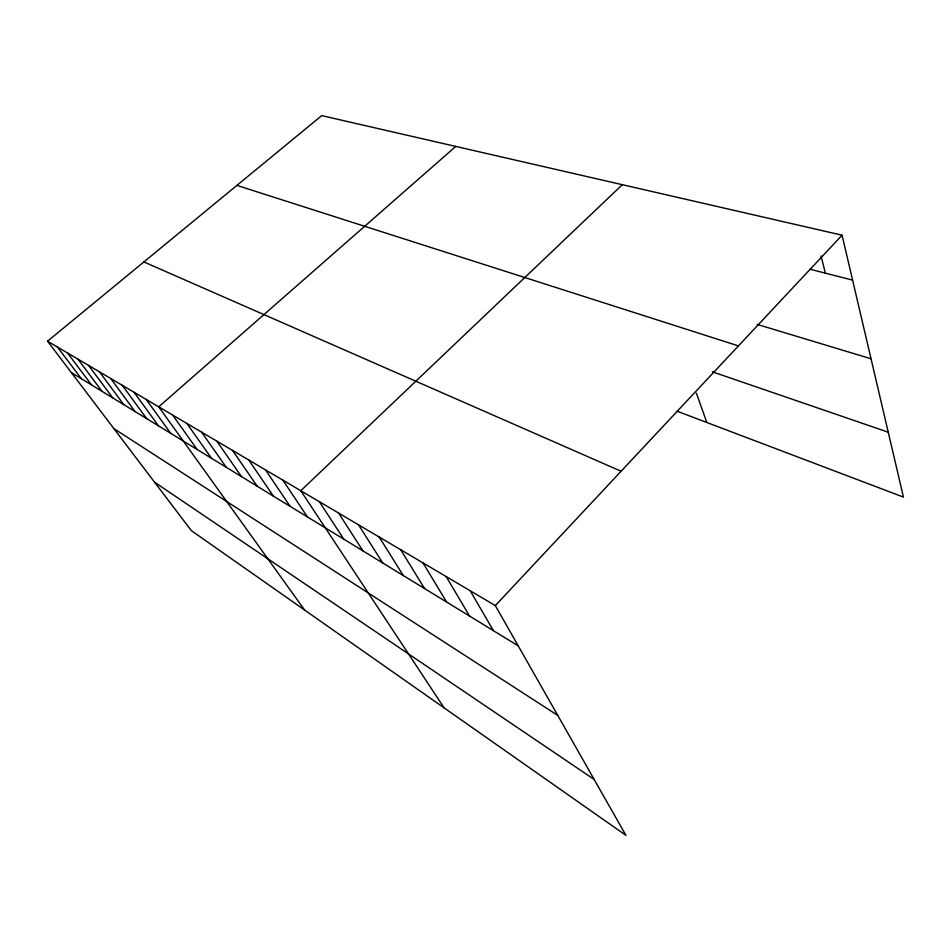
<?xml version="1.0" encoding="UTF-8"?>
<svg xmlns="http://www.w3.org/2000/svg" width="951" height="951" viewBox="0 0 951 951"><rect width="100%" height="100%" fill="white"/><g stroke="black" fill="none" stroke-linecap="round" stroke-linejoin="round"><path stroke-width="1.43" d="M495.328 605.597L842.075 235.194L321.723 115.618L47.55 341.195L191.294 530.587L625.96 835.382L495.328 605.597L47.55 341.195M622.311 184.696L300.789 490.728L444.105 707.865M455.779 146.418L158.734 406.838L304.629 610.067M810.074 269.228L852.607 280.129M757.21 324.422L871.033 358.777M236.906 185.397L738.44 345.902M712.406 371.829L888.246 432.206M677.231 411.26L903.45 497.1L842.075 235.194M143.874 261.941L621.086 471.256M71.373 372.59L518.188 645.812M113.894 428.604L557.75 715.402M154.549 482.181L594.185 779.475M57.429 347.032L81.346 378.676M67.557 353.011L91.558 384.929M77.946 359.145L102.03 391.325M88.598 365.434L112.753 397.887M99.534 371.889L123.761 404.615M110.744 378.51L135.042 411.521M122.263 385.31L146.62 418.595M134.091 392.287L158.508 425.87M146.24 399.468L170.716 433.335M172.595 415.028L197.154 449.502M186.883 423.468L211.491 458.263M201.624 432.17L226.255 467.298M216.84 441.157L241.471 476.606M232.543 450.429L257.186 486.211M248.758 459.999L273.389 496.125M265.519 469.901L290.126 506.36M282.863 480.136L307.423 516.928M319.358 501.688L343.798 539.169M338.592 513.053L362.925 550.867M358.527 524.821L382.742 562.992M379.211 537.03L403.283 575.545M400.668 549.702L424.574 588.562M422.969 562.861L446.661 602.066M446.138 576.544L469.592 616.093M470.234 590.785L493.414 630.668M696.382 393.132L706.807 422.482M821.046 255.974L825.337 273.139"/></g></svg>
